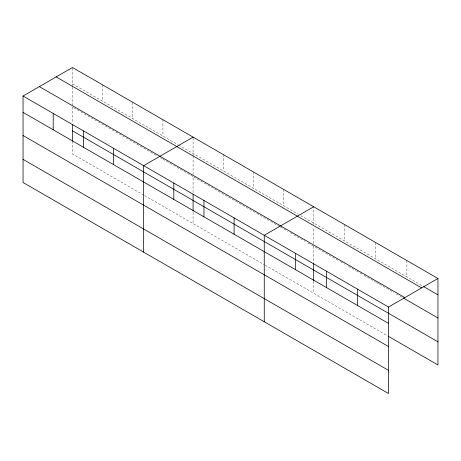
<?xml version="1.0" encoding="UTF-8"?>
<svg xmlns="http://www.w3.org/2000/svg" width="461" height="461" viewBox="0 0 461 461"><rect width="100%" height="100%" fill="white"/><g stroke="black" fill="none" stroke-linecap="round" stroke-linejoin="round"><path stroke-width="0.35" stroke-dasharray="2.31 1.73" d="M72.481 105.581L72.481 87.348M72.481 86.645L72.481 67.496M193.084 174.506L193.084 156.976M193.084 156.273L193.084 137.124M313.693 243.437L313.693 227.308M313.693 224.501L313.693 206.759M72.481 83.839L177.704 144.587M178.321 144.944L298.307 214.221M300.768 215.639L423.037 286.235M73.714 107.69L157.397 156.008M160.474 157.783L162.318 158.849M162.935 159.206L193.084 176.609L193.084 192.738M193.701 176.966L279.85 226.703M280.461 227.06L287.848 231.324M290.309 232.742L296.463 236.297M297.074 236.649L305.078 241.27M308.155 243.045L337.919 260.229M340.408 261.664L344.753 264.176M348.481 266.331L355.938 270.636M356.56 270.993L363.395 274.94M364.017 275.298L375.819 282.115M376.441 282.472L378.925 283.907M379.547 284.264L393.838 292.516M396.322 293.951L401.917 297.178M143.861 195.176L72.481 153.962L72.481 142.04M144.477 195.527L264.464 264.804M265.081 265.161L387.626 335.908M406.884 260.563L406.884 276.905M375.819 242.63L375.819 258.973M344.753 224.691L344.753 241.034M313.693 246.243L313.693 263.07M313.693 281.302L313.693 293.225M283.538 189.35L283.538 205.692M253.389 171.941L253.389 188.284M223.239 154.533L223.239 170.881M193.084 212.377L193.084 223.597M162.935 119.722L162.935 136.064M132.785 102.313L132.785 118.656M102.63 84.905L102.63 101.247M72.481 106.981L72.481 123.11"/><path stroke-width="0.69" d="M388.519 346.522L388.519 307.038L23.05 96.038L23.05 182.504L388.519 393.504L388.519 346.522L23.05 135.522M388.248 336.271L437.95 364.962L437.95 278.496L72.481 67.496L23.05 96.038M193.084 137.124L143.653 165.666L143.653 252.132M313.693 206.759L264.257 235.294L264.257 321.761M388.519 307.038L437.95 278.496M423.659 286.592L437.95 294.844M56.167 76.912L421.636 287.918M39.364 86.616L404.833 297.616M403.156 297.892L437.95 317.981M72.481 130.82L437.95 341.826M23.05 112.38L388.519 323.38M23.05 159.362L388.519 370.362M357.454 289.099L357.454 305.447M326.388 271.166L326.388 287.508M313.693 263.773L313.693 280.605M295.322 253.233L295.322 269.576M234.107 217.886L234.107 234.234M203.958 200.483L203.958 216.826M193.084 194.144L193.084 210.971M173.809 183.075L173.809 199.417M113.504 148.258L113.504 164.6M83.355 130.849L83.355 147.197M72.481 124.51L72.481 141.343M53.199 113.441L53.199 129.789"/></g></svg>
